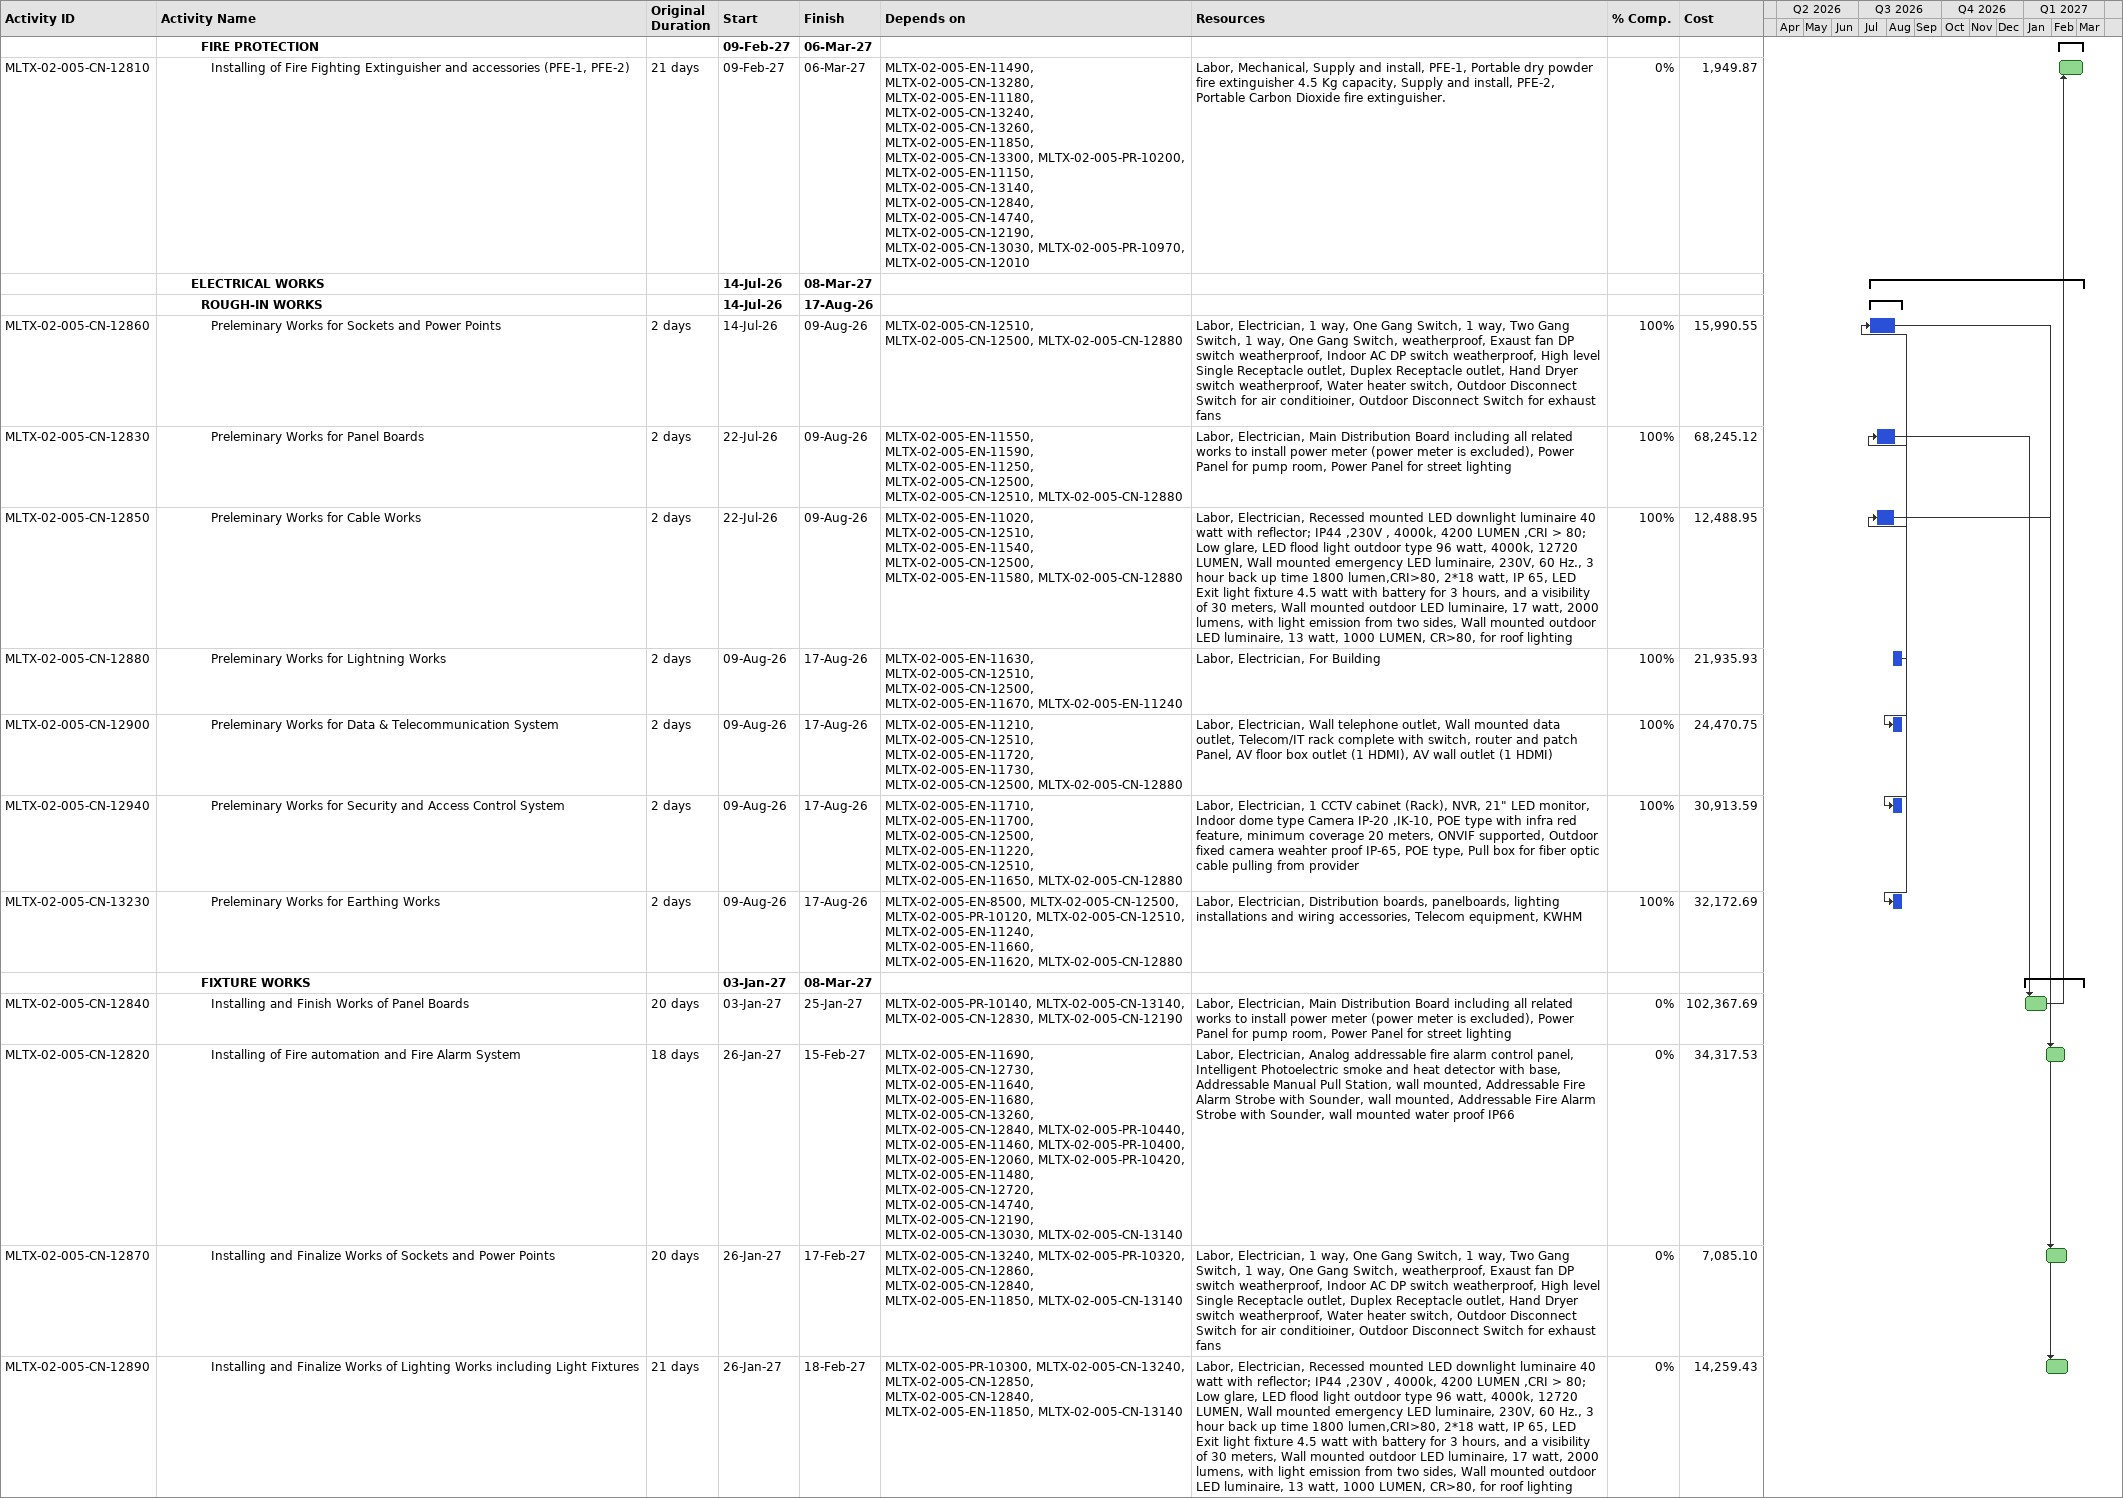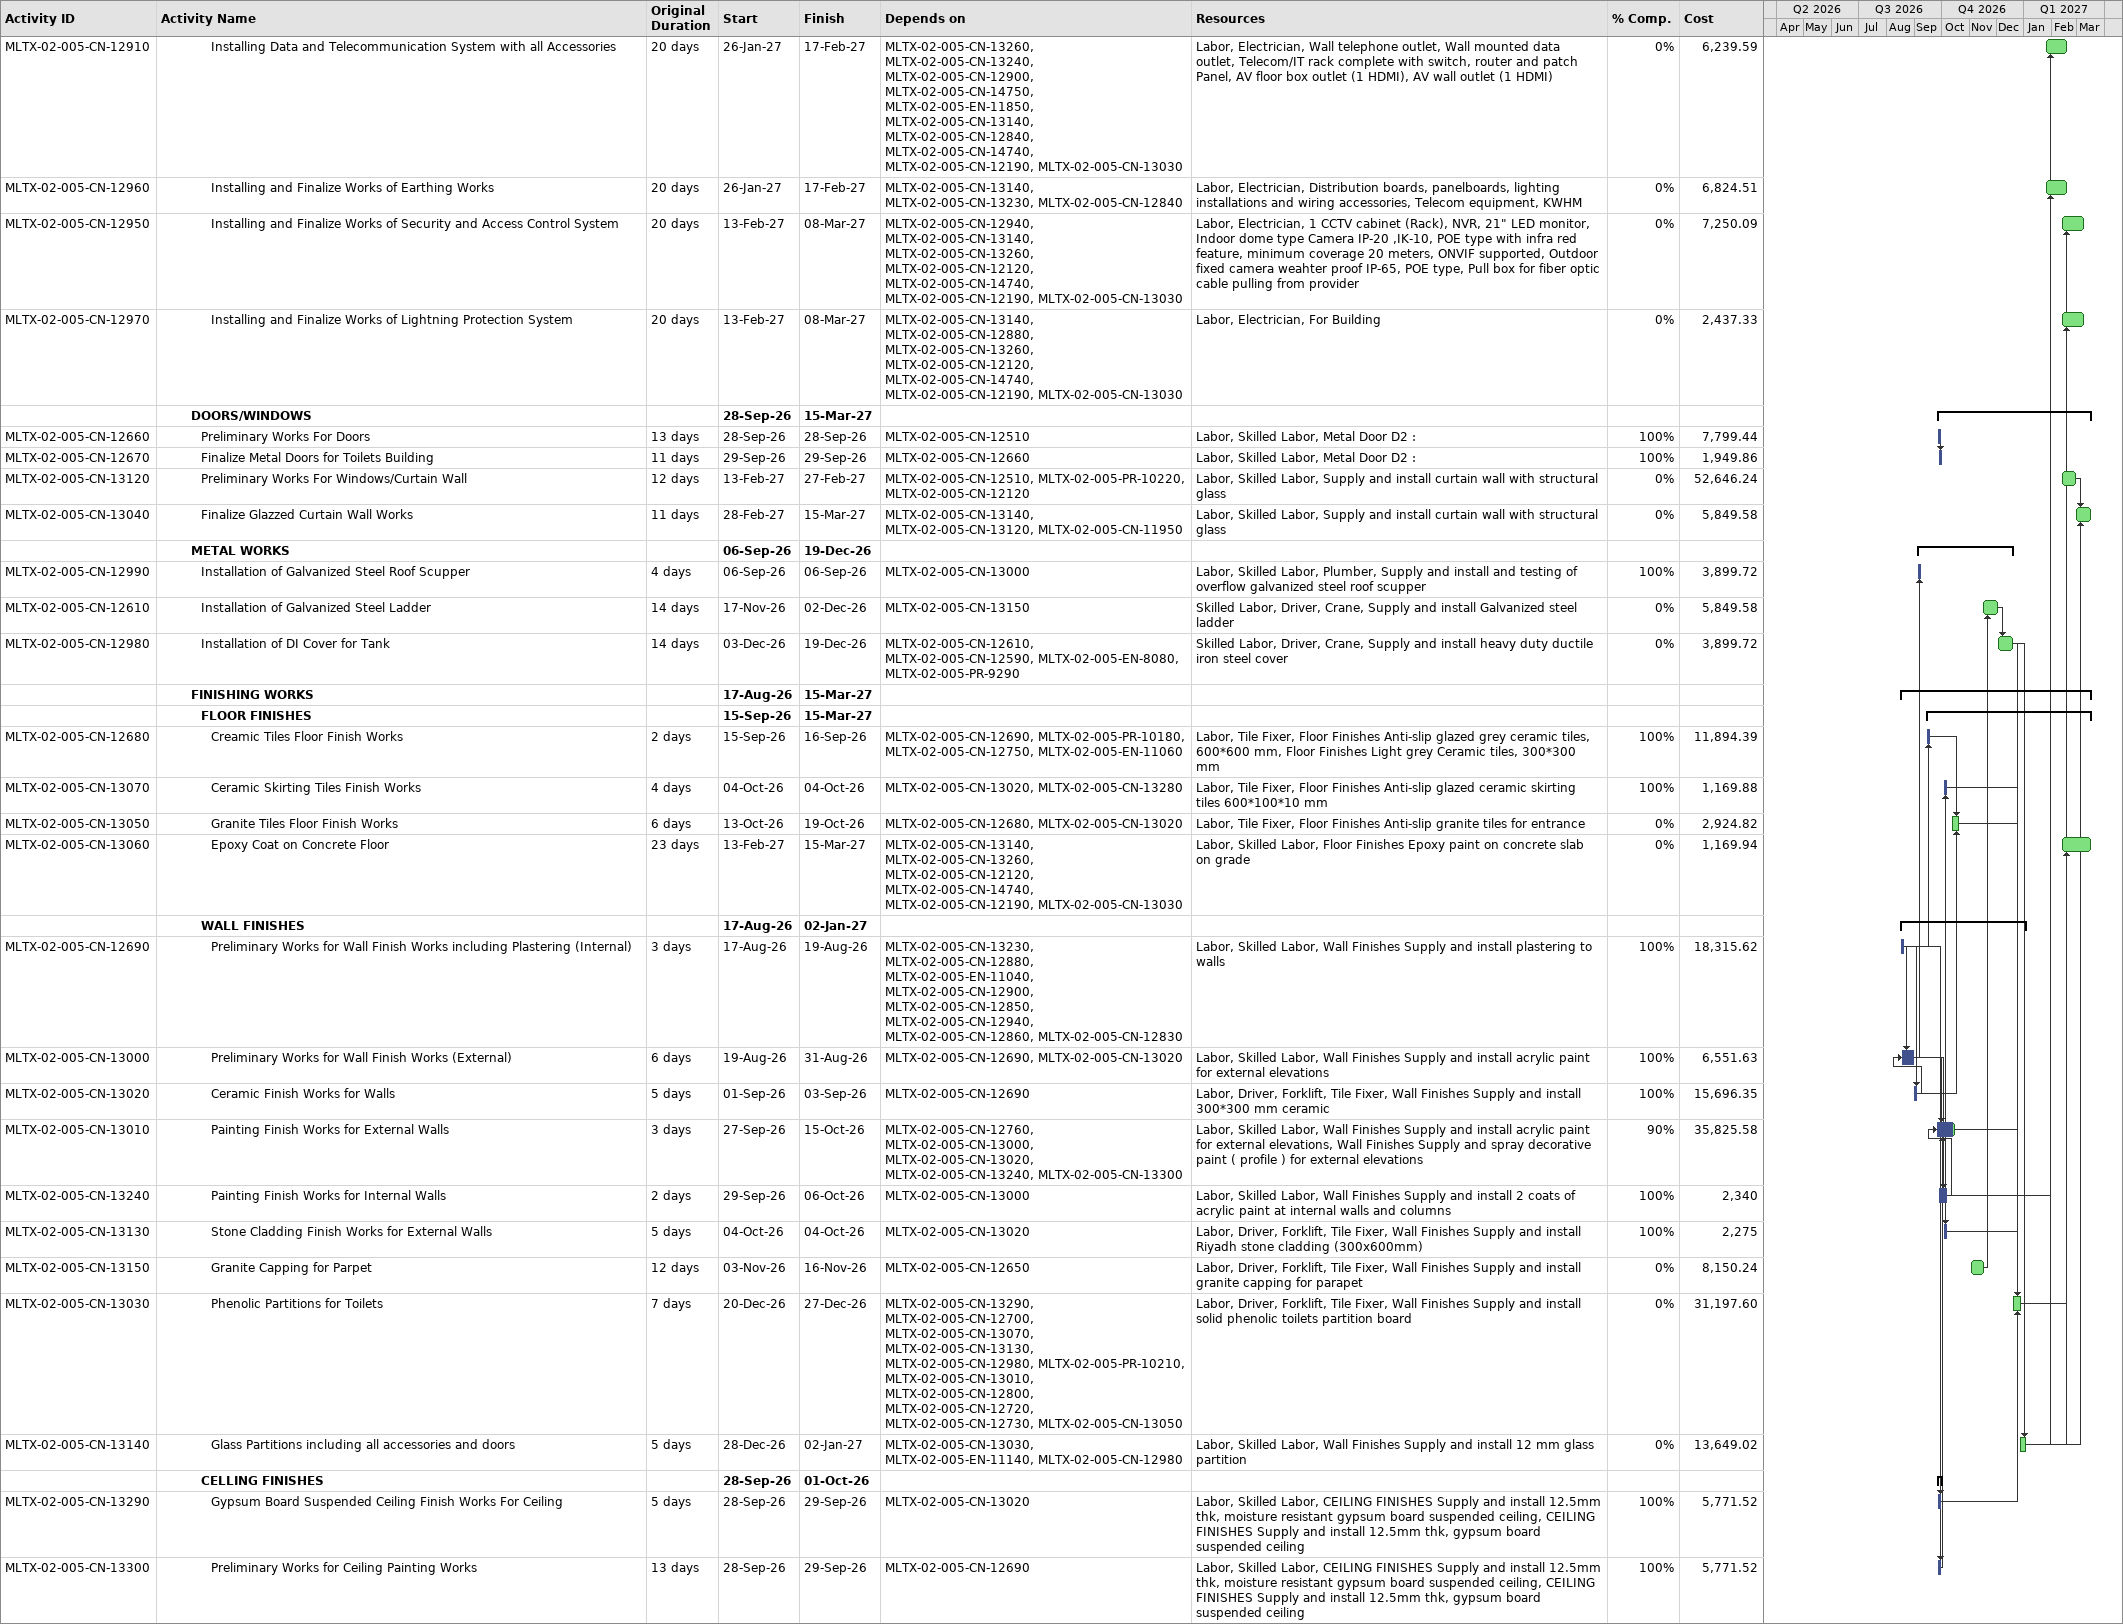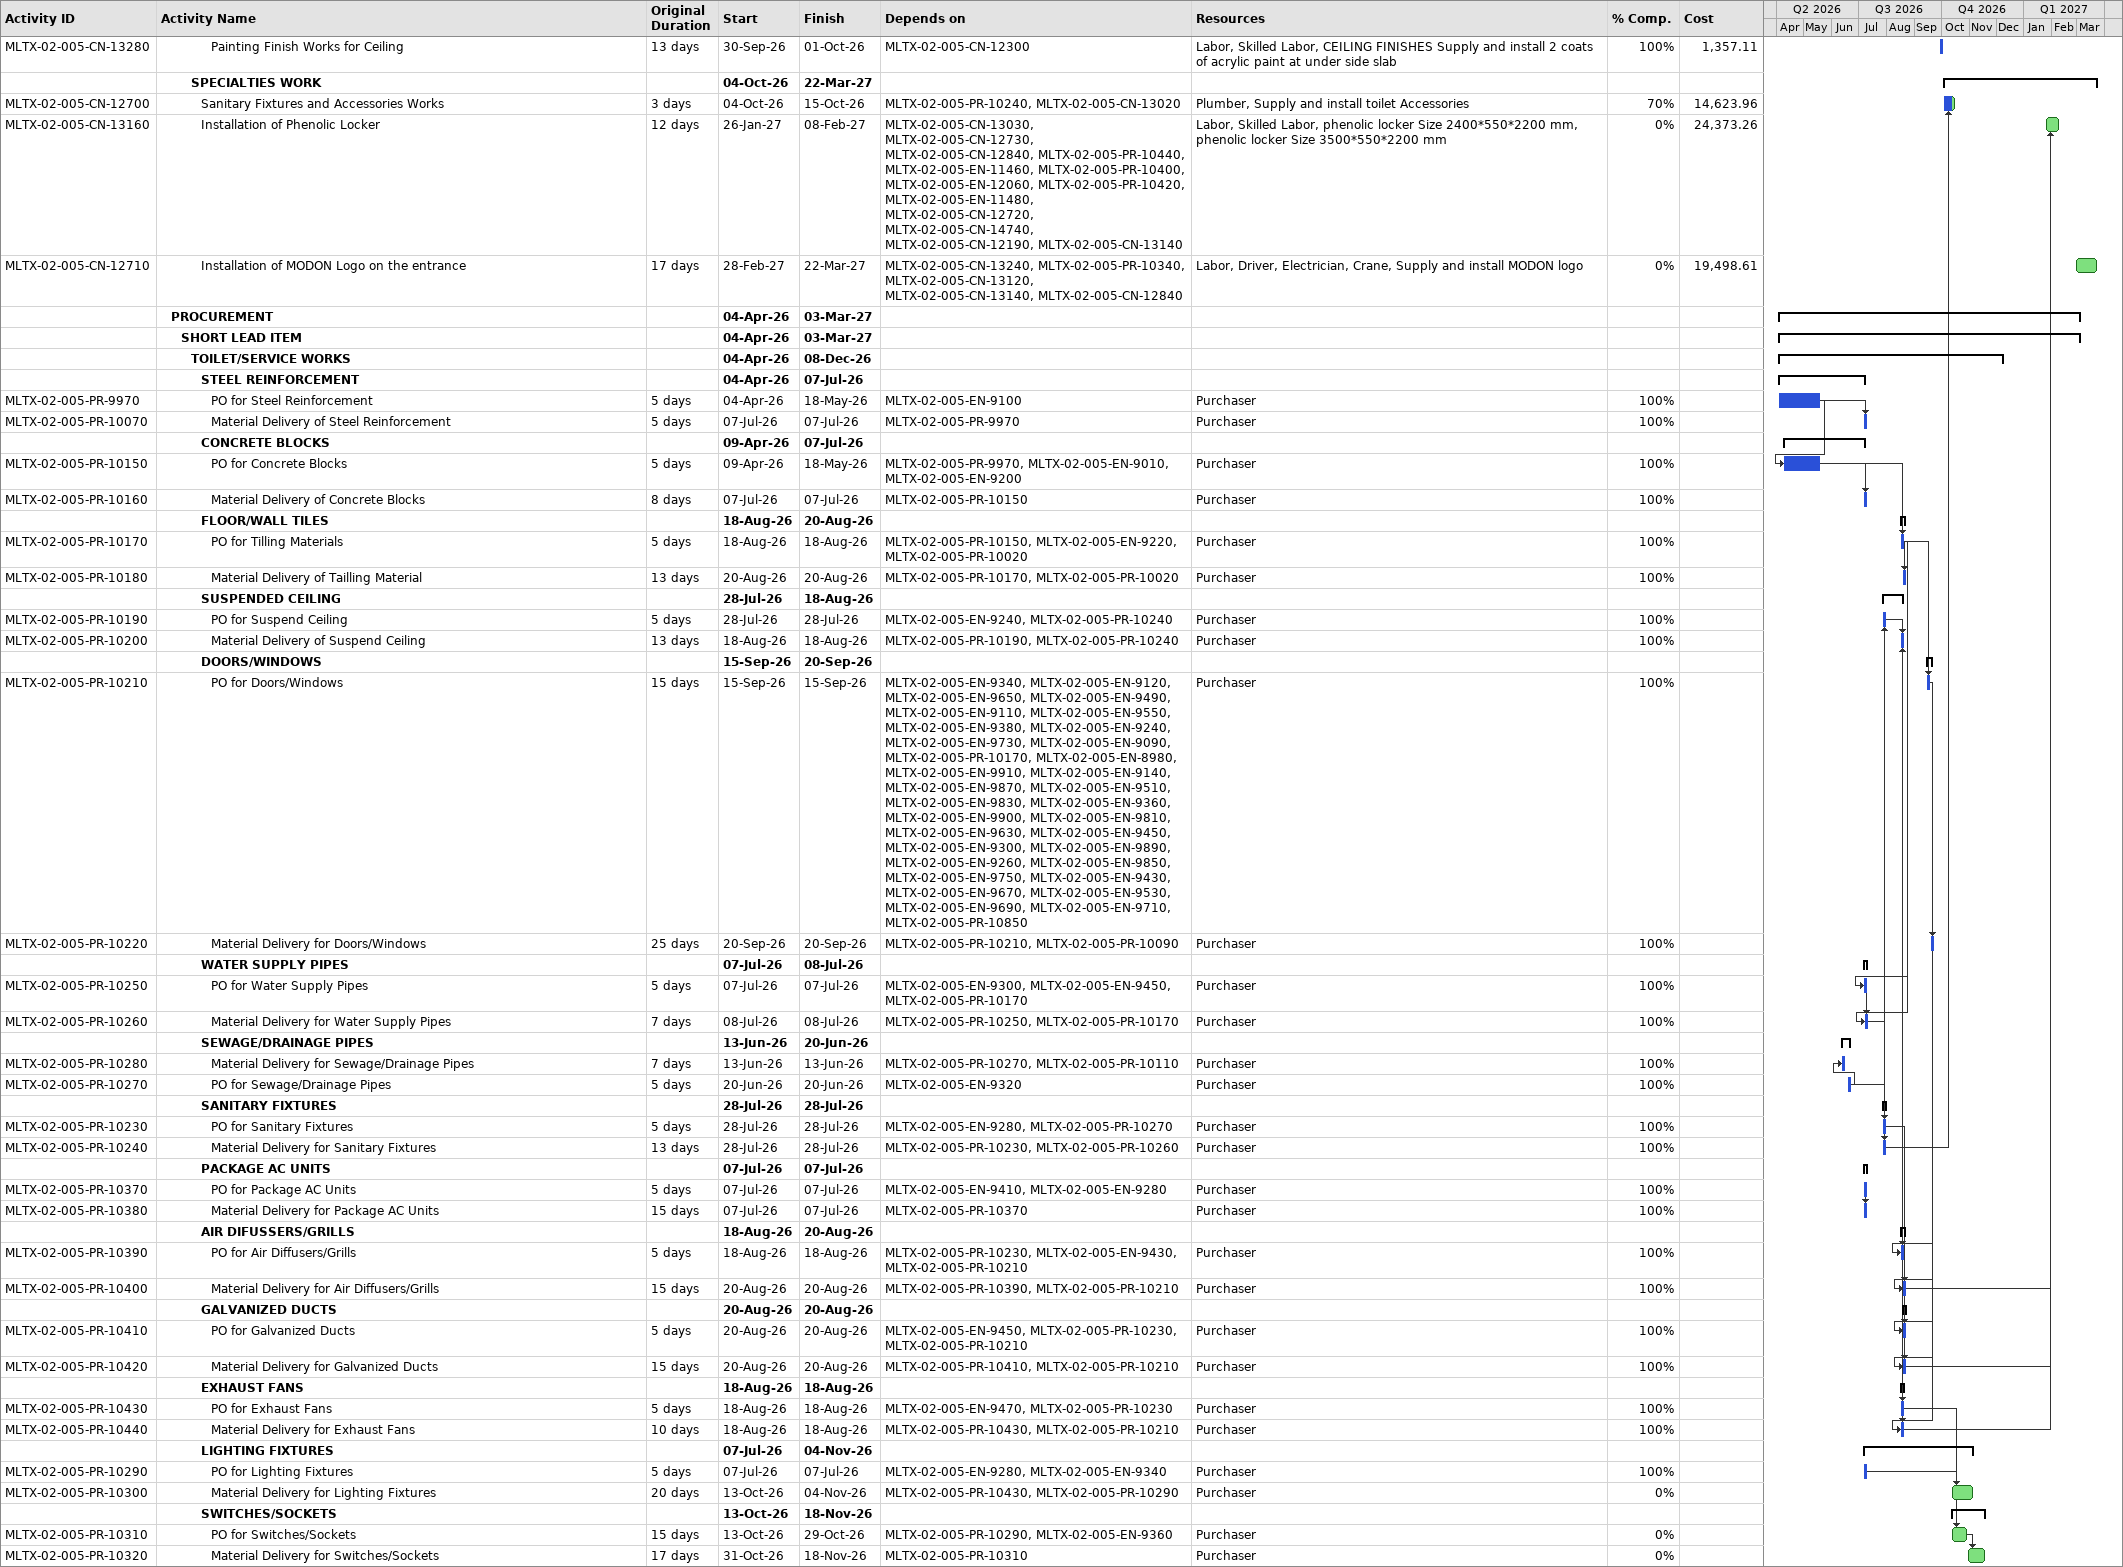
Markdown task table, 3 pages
| ID | Level | Task | Original duration | Start | Finish | Predecessors | Resources | % complete | Cost |
|---|---|---|---|---|---|---|---|---|---|
|  | 5 | **FIRE PROTECTION** |  | 2027-02-09 | 2027-03-06 |  |  |  |  |
| MLTX-02-005-CN-12810 | 6 | Installing of Fire Fighting Extinguisher and accessories (PFE-1, PFE-2) | 21d | 2027-02-09 | 2027-03-06 | MLTX-02-005-EN-11490, MLTX-02-005-CN-13280, MLTX-02-005-EN-11180, MLTX-02-005-CN-13240, MLTX-02-005-CN-13260, MLTX-02-005-EN-11850, MLTX-02-005-CN-13300, MLTX-02-005-PR-10200, MLTX-02-005-EN-11150, MLTX-02-005-CN-13140, MLTX-02-005-CN-12840, MLTX-02-005-CN-14740, MLTX-02-005-CN-12190, MLTX-02-005-CN-13030, MLTX-02-005-PR-10970, MLTX-02-005-CN-12010 | Labor, Mechanical, Supply and install, PFE-1, Portable dry powder fire extinguisher 4.5 Kg capacity, Supply and install, PFE-2, Portable Carbon Dioxide fire extinguisher. | 0 | 1949.87 |
|  | 4 | **ELECTRICAL WORKS** |  | 2026-07-14 | 2027-03-08 |  |  |  |  |
|  | 5 | **ROUGH-IN WORKS** |  | 2026-07-14 | 2026-08-17 |  |  |  |  |
| MLTX-02-005-CN-12860 | 6 | Preleminary Works for Sockets and Power Points | 2d | 2026-07-14 | 2026-08-09 | MLTX-02-005-CN-12510, MLTX-02-005-CN-12500, MLTX-02-005-CN-12880 | Labor, Electrician, 1 way, One Gang Switch, 1 way, Two Gang Switch, 1 way, One Gang Switch, weatherproof, Exaust fan DP switch weatherproof, Indoor AC DP switch weatherproof, High level Single Receptacle outlet, Duplex Receptacle outlet, Hand Dryer switch weatherproof, Water heater switch, Outdoor Disconnect Switch for air conditioiner, Outdoor Disconnect Switch for exhaust fans | 100 | 15990.55 |
| MLTX-02-005-CN-12830 | 6 | Preleminary Works for Panel Boards | 2d | 2026-07-22 | 2026-08-09 | MLTX-02-005-EN-11550, MLTX-02-005-EN-11590, MLTX-02-005-EN-11250, MLTX-02-005-CN-12500, MLTX-02-005-CN-12510, MLTX-02-005-CN-12880 | Labor, Electrician, Main Distribution Board including all related works to install power meter (power meter is excluded), Power Panel for pump room, Power Panel for street lighting | 100 | 68245.12 |
| MLTX-02-005-CN-12850 | 6 | Preleminary Works for Cable Works | 2d | 2026-07-22 | 2026-08-09 | MLTX-02-005-EN-11020, MLTX-02-005-CN-12510, MLTX-02-005-EN-11540, MLTX-02-005-CN-12500, MLTX-02-005-EN-11580, MLTX-02-005-CN-12880 | Labor, Electrician, Recessed mounted LED downlight luminaire 40 watt with reflector; IP44 ,230V , 4000k, 4200 LUMEN ,CRI > 80; Low glare, LED flood light outdoor type 96 watt, 4000k, 12720 LUMEN, Wall mounted emergency LED luminaire, 230V, 60 Hz., 3 hour back up time 1800 lumen,CRI>80, 2*18 watt, IP 65, LED Exit light fixture 4.5 watt with battery for 3 hours, and a visibility of 30 meters, Wall mounted outdoor LED luminaire, 17 watt, 2000 lumens, with light emission from two sides, Wall mounted outdoor LED luminaire, 13 watt, 1000 LUMEN, CR>80, for roof lighting | 100 | 12488.95 |
| MLTX-02-005-CN-12880 | 6 | Preleminary Works for Lightning Works | 2d | 2026-08-09 | 2026-08-17 | MLTX-02-005-EN-11630, MLTX-02-005-CN-12510, MLTX-02-005-CN-12500, MLTX-02-005-EN-11670, MLTX-02-005-EN-11240 | Labor, Electrician, For Building | 100 | 21935.93 |
| MLTX-02-005-CN-12900 | 6 | Preleminary Works for Data & Telecommunication System | 2d | 2026-08-09 | 2026-08-17 | MLTX-02-005-EN-11210, MLTX-02-005-CN-12510, MLTX-02-005-EN-11720, MLTX-02-005-EN-11730, MLTX-02-005-CN-12500, MLTX-02-005-CN-12880 | Labor, Electrician, Wall telephone outlet, Wall mounted data outlet, Telecom/IT rack complete with switch, router and patch Panel, AV floor box outlet (1 HDMI), AV wall outlet (1 HDMI) | 100 | 24470.75 |
| MLTX-02-005-CN-12940 | 6 | Preleminary Works for Security and Access Control System | 2d | 2026-08-09 | 2026-08-17 | MLTX-02-005-EN-11710, MLTX-02-005-EN-11700, MLTX-02-005-CN-12500, MLTX-02-005-EN-11220, MLTX-02-005-CN-12510, MLTX-02-005-EN-11650, MLTX-02-005-CN-12880 | Labor, Electrician, 1 CCTV cabinet (Rack), NVR, 21" LED monitor, Indoor dome type Camera IP-20 ,IK-10, POE type with infra red feature, minimum coverage 20 meters, ONVIF supported, Outdoor fixed camera weahter proof IP-65, POE type, Pull box for fiber optic cable pulling from provider | 100 | 30913.59 |
| MLTX-02-005-CN-13230 | 6 | Preleminary Works for Earthing Works | 2d | 2026-08-09 | 2026-08-17 | MLTX-02-005-EN-8500, MLTX-02-005-CN-12500, MLTX-02-005-PR-10120, MLTX-02-005-CN-12510, MLTX-02-005-EN-11240, MLTX-02-005-EN-11660, MLTX-02-005-EN-11620, MLTX-02-005-CN-12880 | Labor, Electrician, Distribution boards, panelboards, lighting installations and wiring accessories, Telecom equipment, KWHM | 100 | 32172.69 |
|  | 5 | **FIXTURE WORKS** |  | 2027-01-03 | 2027-03-08 |  |  |  |  |
| MLTX-02-005-CN-12840 | 6 | Installing and Finish Works of Panel Boards | 20d | 2027-01-03 | 2027-01-25 | MLTX-02-005-PR-10140, MLTX-02-005-CN-13140, MLTX-02-005-CN-12830, MLTX-02-005-CN-12190 | Labor, Electrician, Main Distribution Board including all related works to install power meter (power meter is excluded), Power Panel for pump room, Power Panel for street lighting | 0 | 102367.69 |
| MLTX-02-005-CN-12820 | 6 | Installing of Fire automation and Fire Alarm System | 18d | 2027-01-26 | 2027-02-15 | MLTX-02-005-EN-11690, MLTX-02-005-CN-12730, MLTX-02-005-EN-11640, MLTX-02-005-EN-11680, MLTX-02-005-CN-13260, MLTX-02-005-CN-12840, MLTX-02-005-PR-10440, MLTX-02-005-EN-11460, MLTX-02-005-PR-10400, MLTX-02-005-EN-12060, MLTX-02-005-PR-10420, MLTX-02-005-EN-11480, MLTX-02-005-CN-12720, MLTX-02-005-CN-14740, MLTX-02-005-CN-12190, MLTX-02-005-CN-13030, MLTX-02-005-CN-13140 | Labor, Electrician, Analog addressable fire alarm control panel, Intelligent Photoelectric smoke and heat detector with base, Addressable Manual Pull Station, wall mounted, Addressable Fire Alarm Strobe with Sounder, wall mounted, Addressable Fire Alarm Strobe with Sounder, wall mounted water proof IP66 | 0 | 34317.53 |
| MLTX-02-005-CN-12870 | 6 | Installing and Finalize Works of Sockets and Power Points | 20d | 2027-01-26 | 2027-02-17 | MLTX-02-005-CN-13240, MLTX-02-005-PR-10320, MLTX-02-005-CN-12860, MLTX-02-005-CN-12840, MLTX-02-005-EN-11850, MLTX-02-005-CN-13140 | Labor, Electrician, 1 way, One Gang Switch, 1 way, Two Gang Switch, 1 way, One Gang Switch, weatherproof, Exaust fan DP switch weatherproof, Indoor AC DP switch weatherproof, High level Single Receptacle outlet, Duplex Receptacle outlet, Hand Dryer switch weatherproof, Water heater switch, Outdoor Disconnect Switch for air conditioiner, Outdoor Disconnect Switch for exhaust fans | 0 | 7085.10 |
| MLTX-02-005-CN-12890 | 6 | Installing and Finalize Works of Lighting Works including Light Fixtures | 21d | 2027-01-26 | 2027-02-18 | MLTX-02-005-PR-10300, MLTX-02-005-CN-13240, MLTX-02-005-CN-12850, MLTX-02-005-CN-12840, MLTX-02-005-EN-11850, MLTX-02-005-CN-13140 | Labor, Electrician, Recessed mounted LED downlight luminaire 40 watt with reflector; IP44 ,230V , 4000k, 4200 LUMEN ,CRI > 80; Low glare, LED flood light outdoor type 96 watt, 4000k, 12720 LUMEN, Wall mounted emergency LED luminaire, 230V, 60 Hz., 3 hour back up time 1800 lumen,CRI>80, 2*18 watt, IP 65, LED Exit light fixture 4.5 watt with battery for 3 hours, and a visibility of 30 meters, Wall mounted outdoor LED luminaire, 17 watt, 2000 lumens, with light emission from two sides, Wall mounted outdoor LED luminaire, 13 watt, 1000 LUMEN, CR>80, for roof lighting | 0 | 14259.43 |
| MLTX-02-005-CN-12910 | 6 | Installing Data and Telecommunication System with all Accessories | 20d | 2027-01-26 | 2027-02-17 | MLTX-02-005-CN-13260, MLTX-02-005-CN-13240, MLTX-02-005-CN-12900, MLTX-02-005-CN-14750, MLTX-02-005-EN-11850, MLTX-02-005-CN-13140, MLTX-02-005-CN-12840, MLTX-02-005-CN-14740, MLTX-02-005-CN-12190, MLTX-02-005-CN-13030 | Labor, Electrician, Wall telephone outlet, Wall mounted data outlet, Telecom/IT rack complete with switch, router and patch Panel, AV floor box outlet (1 HDMI), AV wall outlet (1 HDMI) | 0 | 6239.59 |
| MLTX-02-005-CN-12960 | 6 | Installing and Finalize Works of Earthing Works | 20d | 2027-01-26 | 2027-02-17 | MLTX-02-005-CN-13140, MLTX-02-005-CN-13230, MLTX-02-005-CN-12840 | Labor, Electrician, Distribution boards, panelboards, lighting installations and wiring accessories, Telecom equipment, KWHM | 0 | 6824.51 |
| MLTX-02-005-CN-12950 | 6 | Installing and Finalize Works of Security and Access Control System | 20d | 2027-02-13 | 2027-03-08 | MLTX-02-005-CN-12940, MLTX-02-005-CN-13140, MLTX-02-005-CN-13260, MLTX-02-005-CN-12120, MLTX-02-005-CN-14740, MLTX-02-005-CN-12190, MLTX-02-005-CN-13030 | Labor, Electrician, 1 CCTV cabinet (Rack), NVR, 21" LED monitor, Indoor dome type Camera IP-20 ,IK-10, POE type with infra red feature, minimum coverage 20 meters, ONVIF supported, Outdoor fixed camera weahter proof IP-65, POE type, Pull box for fiber optic cable pulling from provider | 0 | 7250.09 |
| MLTX-02-005-CN-12970 | 6 | Installing and Finalize Works of Lightning Protection System | 20d | 2027-02-13 | 2027-03-08 | MLTX-02-005-CN-13140, MLTX-02-005-CN-12880, MLTX-02-005-CN-13260, MLTX-02-005-CN-12120, MLTX-02-005-CN-14740, MLTX-02-005-CN-12190, MLTX-02-005-CN-13030 | Labor, Electrician, For Building | 0 | 2437.33 |
|  | 4 | **DOORS/WINDOWS** |  | 2026-09-28 | 2027-03-15 |  |  |  |  |
| MLTX-02-005-CN-12660 | 5 | Preliminary Works For Doors | 13d | 2026-09-28 | 2026-09-28 | MLTX-02-005-CN-12510 | Labor, Skilled Labor, Metal Door D2 : | 100 | 7799.44 |
| MLTX-02-005-CN-12670 | 5 | Finalize Metal Doors for Toilets Building | 11d | 2026-09-29 | 2026-09-29 | MLTX-02-005-CN-12660 | Labor, Skilled Labor, Metal Door D2 : | 100 | 1949.86 |
| MLTX-02-005-CN-13120 | 5 | Preliminary Works For Windows/Curtain Wall | 12d | 2027-02-13 | 2027-02-27 | MLTX-02-005-CN-12510, MLTX-02-005-PR-10220, MLTX-02-005-CN-12120 | Labor, Skilled Labor, Supply and install curtain wall with structural glass | 0 | 52646.24 |
| MLTX-02-005-CN-13040 | 5 | Finalize Glazzed Curtain Wall Works | 11d | 2027-02-28 | 2027-03-15 | MLTX-02-005-CN-13140, MLTX-02-005-CN-13120, MLTX-02-005-CN-11950 | Labor, Skilled Labor, Supply and install curtain wall with structural glass | 0 | 5849.58 |
|  | 4 | **METAL WORKS** |  | 2026-09-06 | 2026-12-19 |  |  |  |  |
| MLTX-02-005-CN-12990 | 5 | Installation of Galvanized Steel Roof Scupper | 4d | 2026-09-06 | 2026-09-06 | MLTX-02-005-CN-13000 | Labor, Skilled Labor, Plumber, Supply and install and testing of overflow galvanized steel roof scupper | 100 | 3899.72 |
| MLTX-02-005-CN-12610 | 5 | Installation of Galvanized Steel Ladder | 14d | 2026-11-17 | 2026-12-02 | MLTX-02-005-CN-13150 | Skilled Labor, Driver, Crane, Supply and install Galvanized steel ladder | 0 | 5849.58 |
| MLTX-02-005-CN-12980 | 5 | Installation of DI Cover for Tank | 14d | 2026-12-03 | 2026-12-19 | MLTX-02-005-CN-12610, MLTX-02-005-CN-12590, MLTX-02-005-EN-8080, MLTX-02-005-PR-9290 | Skilled Labor, Driver, Crane, Supply and install heavy duty ductile iron steel cover | 0 | 3899.72 |
|  | 4 | **FINISHING WORKS** |  | 2026-08-17 | 2027-03-15 |  |  |  |  |
|  | 5 | **FLOOR FINISHES** |  | 2026-09-15 | 2027-03-15 |  |  |  |  |
| MLTX-02-005-CN-12680 | 6 | Creamic Tiles Floor Finish Works | 2d | 2026-09-15 | 2026-09-16 | MLTX-02-005-CN-12690, MLTX-02-005-PR-10180, MLTX-02-005-CN-12750, MLTX-02-005-EN-11060 | Labor, Tile Fixer, Floor Finishes Anti-slip glazed grey ceramic tiles, 600*600 mm, Floor Finishes Light grey Ceramic tiles, 300*300 mm | 100 | 11894.39 |
| MLTX-02-005-CN-13070 | 6 | Ceramic Skirting Tiles Finish Works | 4d | 2026-10-04 | 2026-10-04 | MLTX-02-005-CN-13020, MLTX-02-005-CN-13280 | Labor, Tile Fixer, Floor Finishes Anti-slip glazed ceramic skirting tiles 600*100*10 mm | 100 | 1169.88 |
| MLTX-02-005-CN-13050 | 6 | Granite Tiles Floor Finish Works | 6d | 2026-10-13 | 2026-10-19 | MLTX-02-005-CN-12680, MLTX-02-005-CN-13020 | Labor, Tile Fixer, Floor Finishes Anti-slip granite tiles for entrance | 0 | 2924.82 |
| MLTX-02-005-CN-13060 | 6 | Epoxy Coat on Concrete Floor | 23d | 2027-02-13 | 2027-03-15 | MLTX-02-005-CN-13140, MLTX-02-005-CN-13260, MLTX-02-005-CN-12120, MLTX-02-005-CN-14740, MLTX-02-005-CN-12190, MLTX-02-005-CN-13030 | Labor, Skilled Labor, Floor Finishes Epoxy paint on concrete slab on grade | 0 | 1169.94 |
|  | 5 | **WALL FINISHES** |  | 2026-08-17 | 2027-01-02 |  |  |  |  |
| MLTX-02-005-CN-12690 | 6 | Preliminary Works for Wall Finish Works including Plastering (Internal) | 3d | 2026-08-17 | 2026-08-19 | MLTX-02-005-CN-13230, MLTX-02-005-CN-12880, MLTX-02-005-EN-11040, MLTX-02-005-CN-12900, MLTX-02-005-CN-12850, MLTX-02-005-CN-12940, MLTX-02-005-CN-12860, MLTX-02-005-CN-12830 | Labor, Skilled Labor, Wall Finishes Supply and install plastering to walls | 100 | 18315.62 |
| MLTX-02-005-CN-13000 | 6 | Preliminary Works for Wall Finish Works (External) | 6d | 2026-08-19 | 2026-08-31 | MLTX-02-005-CN-12690, MLTX-02-005-CN-13020 | Labor, Skilled Labor, Wall Finishes Supply and install acrylic paint for external elevations | 100 | 6551.63 |
| MLTX-02-005-CN-13020 | 6 | Ceramic Finish Works for Walls | 5d | 2026-09-01 | 2026-09-03 | MLTX-02-005-CN-12690 | Labor, Driver, Forklift, Tile Fixer, Wall Finishes Supply and install 300*300 mm ceramic | 100 | 15696.35 |
| MLTX-02-005-CN-13010 | 6 | Painting Finish Works for External Walls | 3d | 2026-09-27 | 2026-10-15 | MLTX-02-005-CN-12760, MLTX-02-005-CN-13000, MLTX-02-005-CN-13020, MLTX-02-005-CN-13240, MLTX-02-005-CN-13300 | Labor, Skilled Labor, Wall Finishes Supply and install acrylic paint for external elevations, Wall Finishes Supply and spray decorative paint ( profile ) for external elevations | 90 | 35825.58 |
| MLTX-02-005-CN-13240 | 6 | Painting Finish Works for Internal Walls | 2d | 2026-09-29 | 2026-10-06 | MLTX-02-005-CN-13000 | Labor, Skilled Labor, Wall Finishes Supply and install 2 coats of acrylic paint at internal walls and columns | 100 | 2340 |
| MLTX-02-005-CN-13130 | 6 | Stone Cladding Finish Works for External Walls | 5d | 2026-10-04 | 2026-10-04 | MLTX-02-005-CN-13020 | Labor, Driver, Forklift, Tile Fixer, Wall Finishes Supply and install Riyadh stone cladding (300x600mm) | 100 | 2275 |
| MLTX-02-005-CN-13150 | 6 | Granite Capping for Parpet | 12d | 2026-11-03 | 2026-11-16 | MLTX-02-005-CN-12650 | Labor, Driver, Forklift, Tile Fixer, Wall Finishes Supply and install granite capping for parapet | 0 | 8150.24 |
| MLTX-02-005-CN-13030 | 6 | Phenolic Partitions for Toilets | 7d | 2026-12-20 | 2026-12-27 | MLTX-02-005-CN-13290, MLTX-02-005-CN-12700, MLTX-02-005-CN-13070, MLTX-02-005-CN-13130, MLTX-02-005-CN-12980, MLTX-02-005-PR-10210, MLTX-02-005-CN-13010, MLTX-02-005-CN-12800, MLTX-02-005-CN-12720, MLTX-02-005-CN-12730, MLTX-02-005-CN-13050 | Labor, Driver, Forklift, Tile Fixer, Wall Finishes Supply and install solid phenolic toilets partition board | 0 | 31197.60 |
| MLTX-02-005-CN-13140 | 6 | Glass Partitions including all accessories and doors | 5d | 2026-12-28 | 2027-01-02 | MLTX-02-005-CN-13030, MLTX-02-005-EN-11140, MLTX-02-005-CN-12980 | Labor, Skilled Labor, Wall Finishes Supply and install 12 mm glass partition | 0 | 13649.02 |
|  | 5 | **CELLING FINISHES** |  | 2026-09-28 | 2026-10-01 |  |  |  |  |
| MLTX-02-005-CN-13290 | 6 | Gypsum Board Suspended Ceiling Finish Works For Ceiling | 5d | 2026-09-28 | 2026-09-29 | MLTX-02-005-CN-13020 | Labor, Skilled Labor, CEILING FINISHES Supply and install 12.5mm thk, moisture resistant gypsum board suspended ceiling, CEILING FINISHES Supply and install 12.5mm thk, gypsum board suspended ceiling | 100 | 5771.52 |
| MLTX-02-005-CN-13300 | 6 | Preliminary Works for Ceiling Painting Works | 13d | 2026-09-28 | 2026-09-29 | MLTX-02-005-CN-12690 | Labor, Skilled Labor, CEILING FINISHES Supply and install 12.5mm thk, moisture resistant gypsum board suspended ceiling, CEILING FINISHES Supply and install 12.5mm thk, gypsum board suspended ceiling | 100 | 5771.52 |
| MLTX-02-005-CN-13280 | 6 | Painting Finish Works for Ceiling | 13d | 2026-09-30 | 2026-10-01 | MLTX-02-005-CN-12300 | Labor, Skilled Labor, CEILING FINISHES Supply and install 2 coats of acrylic paint at under side slab | 100 | 1357.11 |
|  | 4 | **SPECIALTIES WORK** |  | 2026-10-04 | 2027-03-22 |  |  |  |  |
| MLTX-02-005-CN-12700 | 5 | Sanitary Fixtures and Accessories Works | 3d | 2026-10-04 | 2026-10-15 | MLTX-02-005-PR-10240, MLTX-02-005-CN-13020 | Plumber, Supply and install toilet Accessories | 70 | 14623.96 |
| MLTX-02-005-CN-13160 | 5 | Installation of Phenolic Locker | 12d | 2027-01-26 | 2027-02-08 | MLTX-02-005-CN-13030, MLTX-02-005-CN-12730, MLTX-02-005-CN-12840, MLTX-02-005-PR-10440, MLTX-02-005-EN-11460, MLTX-02-005-PR-10400, MLTX-02-005-EN-12060, MLTX-02-005-PR-10420, MLTX-02-005-EN-11480, MLTX-02-005-CN-12720, MLTX-02-005-CN-14740, MLTX-02-005-CN-12190, MLTX-02-005-CN-13140 | Labor, Skilled Labor, phenolic locker Size 2400*550*2200 mm, phenolic locker Size 3500*550*2200 mm | 0 | 24373.26 |
| MLTX-02-005-CN-12710 | 5 | Installation of MODON Logo on the entrance | 17d | 2027-02-28 | 2027-03-22 | MLTX-02-005-CN-13240, MLTX-02-005-PR-10340, MLTX-02-005-CN-13120, MLTX-02-005-CN-13140, MLTX-02-005-CN-12840 | Labor, Driver, Electrician, Crane, Supply and install MODON logo | 0 | 19498.61 |
|  | 2 | **PROCUREMENT** |  | 2026-04-04 | 2027-03-03 |  |  |  |  |
|  | 3 | **SHORT LEAD ITEM** |  | 2026-04-04 | 2027-03-03 |  |  |  |  |
|  | 4 | **TOILET/SERVICE WORKS** |  | 2026-04-04 | 2026-12-08 |  |  |  |  |
|  | 5 | **STEEL REINFORCEMENT** |  | 2026-04-04 | 2026-07-07 |  |  |  |  |
| MLTX-02-005-PR-9970 | 6 | PO for Steel Reinforcement | 5d | 2026-04-04 | 2026-05-18 | MLTX-02-005-EN-9100 | Purchaser | 100 |  |
| MLTX-02-005-PR-10070 | 6 | Material Delivery of Steel Reinforcement | 5d | 2026-07-07 | 2026-07-07 | MLTX-02-005-PR-9970 | Purchaser | 100 |  |
|  | 5 | **CONCRETE BLOCKS** |  | 2026-04-09 | 2026-07-07 |  |  |  |  |
| MLTX-02-005-PR-10150 | 6 | PO for Concrete Blocks | 5d | 2026-04-09 | 2026-05-18 | MLTX-02-005-PR-9970, MLTX-02-005-EN-9010, MLTX-02-005-EN-9200 | Purchaser | 100 |  |
| MLTX-02-005-PR-10160 | 6 | Material Delivery of Concrete Blocks | 8d | 2026-07-07 | 2026-07-07 | MLTX-02-005-PR-10150 | Purchaser | 100 |  |
|  | 5 | **FLOOR/WALL TILES** |  | 2026-08-18 | 2026-08-20 |  |  |  |  |
| MLTX-02-005-PR-10170 | 6 | PO for Tilling Materials | 5d | 2026-08-18 | 2026-08-18 | MLTX-02-005-PR-10150, MLTX-02-005-EN-9220, MLTX-02-005-PR-10020 | Purchaser | 100 |  |
| MLTX-02-005-PR-10180 | 6 | Material Delivery of Tailling Material | 13d | 2026-08-20 | 2026-08-20 | MLTX-02-005-PR-10170, MLTX-02-005-PR-10020 | Purchaser | 100 |  |
|  | 5 | **SUSPENDED CEILING** |  | 2026-07-28 | 2026-08-18 |  |  |  |  |
| MLTX-02-005-PR-10190 | 6 | PO for Suspend Ceiling | 5d | 2026-07-28 | 2026-07-28 | MLTX-02-005-EN-9240, MLTX-02-005-PR-10240 | Purchaser | 100 |  |
| MLTX-02-005-PR-10200 | 6 | Material Delivery of Suspend Ceiling | 13d | 2026-08-18 | 2026-08-18 | MLTX-02-005-PR-10190, MLTX-02-005-PR-10240 | Purchaser | 100 |  |
|  | 5 | **DOORS/WINDOWS** |  | 2026-09-15 | 2026-09-20 |  |  |  |  |
| MLTX-02-005-PR-10210 | 6 | PO for Doors/Windows | 15d | 2026-09-15 | 2026-09-15 | MLTX-02-005-EN-9340, MLTX-02-005-EN-9120, MLTX-02-005-EN-9650, MLTX-02-005-EN-9490, MLTX-02-005-EN-9110, MLTX-02-005-EN-9550, MLTX-02-005-EN-9380, MLTX-02-005-EN-9240, MLTX-02-005-EN-9730, MLTX-02-005-EN-9090, MLTX-02-005-PR-10170, MLTX-02-005-EN-8980, MLTX-02-005-EN-9910, MLTX-02-005-EN-9140, MLTX-02-005-EN-9870, MLTX-02-005-EN-9510, MLTX-02-005-EN-9830, MLTX-02-005-EN-9360, MLTX-02-005-EN-9900, MLTX-02-005-EN-9810, MLTX-02-005-EN-9630, MLTX-02-005-EN-9450, MLTX-02-005-EN-9300, MLTX-02-005-EN-9890, MLTX-02-005-EN-9260, MLTX-02-005-EN-9850, MLTX-02-005-EN-9750, MLTX-02-005-EN-9430, MLTX-02-005-EN-9670, MLTX-02-005-EN-9530, MLTX-02-005-EN-9690, MLTX-02-005-EN-9710, MLTX-02-005-PR-10850 | Purchaser | 100 |  |
| MLTX-02-005-PR-10220 | 6 | Material Delivery for Doors/Windows | 25d | 2026-09-20 | 2026-09-20 | MLTX-02-005-PR-10210, MLTX-02-005-PR-10090 | Purchaser | 100 |  |
|  | 5 | **WATER SUPPLY PIPES** |  | 2026-07-07 | 2026-07-08 |  |  |  |  |
| MLTX-02-005-PR-10250 | 6 | PO for Water Supply Pipes | 5d | 2026-07-07 | 2026-07-07 | MLTX-02-005-EN-9300, MLTX-02-005-EN-9450, MLTX-02-005-PR-10170 | Purchaser | 100 |  |
| MLTX-02-005-PR-10260 | 6 | Material Delivery for Water Supply Pipes | 7d | 2026-07-08 | 2026-07-08 | MLTX-02-005-PR-10250, MLTX-02-005-PR-10170 | Purchaser | 100 |  |
|  | 5 | **SEWAGE/DRAINAGE PIPES** |  | 2026-06-13 | 2026-06-20 |  |  |  |  |
| MLTX-02-005-PR-10280 | 6 | Material Delivery for Sewage/Drainage Pipes | 7d | 2026-06-13 | 2026-06-13 | MLTX-02-005-PR-10270, MLTX-02-005-PR-10110 | Purchaser | 100 |  |
| MLTX-02-005-PR-10270 | 6 | PO for Sewage/Drainage Pipes | 5d | 2026-06-20 | 2026-06-20 | MLTX-02-005-EN-9320 | Purchaser | 100 |  |
|  | 5 | **SANITARY FIXTURES** |  | 2026-07-28 | 2026-07-28 |  |  |  |  |
| MLTX-02-005-PR-10230 | 6 | PO for Sanitary Fixtures | 5d | 2026-07-28 | 2026-07-28 | MLTX-02-005-EN-9280, MLTX-02-005-PR-10270 | Purchaser | 100 |  |
| MLTX-02-005-PR-10240 | 6 | Material Delivery for Sanitary Fixtures | 13d | 2026-07-28 | 2026-07-28 | MLTX-02-005-PR-10230, MLTX-02-005-PR-10260 | Purchaser | 100 |  |
|  | 5 | **PACKAGE AC UNITS** |  | 2026-07-07 | 2026-07-07 |  |  |  |  |
| MLTX-02-005-PR-10370 | 6 | PO for Package AC Units | 5d | 2026-07-07 | 2026-07-07 | MLTX-02-005-EN-9410, MLTX-02-005-EN-9280 | Purchaser | 100 |  |
| MLTX-02-005-PR-10380 | 6 | Material Delivery for Package AC Units | 15d | 2026-07-07 | 2026-07-07 | MLTX-02-005-PR-10370 | Purchaser | 100 |  |
|  | 5 | **AIR DIFUSSERS/GRILLS** |  | 2026-08-18 | 2026-08-20 |  |  |  |  |
| MLTX-02-005-PR-10390 | 6 | PO for Air Diffusers/Grills | 5d | 2026-08-18 | 2026-08-18 | MLTX-02-005-PR-10230, MLTX-02-005-EN-9430, MLTX-02-005-PR-10210 | Purchaser | 100 |  |
| MLTX-02-005-PR-10400 | 6 | Material Delivery for Air Diffusers/Grills | 15d | 2026-08-20 | 2026-08-20 | MLTX-02-005-PR-10390, MLTX-02-005-PR-10210 | Purchaser | 100 |  |
|  | 5 | **GALVANIZED DUCTS** |  | 2026-08-20 | 2026-08-20 |  |  |  |  |
| MLTX-02-005-PR-10410 | 6 | PO for Galvanized Ducts | 5d | 2026-08-20 | 2026-08-20 | MLTX-02-005-EN-9450, MLTX-02-005-PR-10230, MLTX-02-005-PR-10210 | Purchaser | 100 |  |
| MLTX-02-005-PR-10420 | 6 | Material Delivery for Galvanized Ducts | 15d | 2026-08-20 | 2026-08-20 | MLTX-02-005-PR-10410, MLTX-02-005-PR-10210 | Purchaser | 100 |  |
|  | 5 | **EXHAUST FANS** |  | 2026-08-18 | 2026-08-18 |  |  |  |  |
| MLTX-02-005-PR-10430 | 6 | PO for Exhaust Fans | 5d | 2026-08-18 | 2026-08-18 | MLTX-02-005-EN-9470, MLTX-02-005-PR-10230 | Purchaser | 100 |  |
| MLTX-02-005-PR-10440 | 6 | Material Delivery for Exhaust Fans | 10d | 2026-08-18 | 2026-08-18 | MLTX-02-005-PR-10430, MLTX-02-005-PR-10210 | Purchaser | 100 |  |
|  | 5 | **LIGHTING FIXTURES** |  | 2026-07-07 | 2026-11-04 |  |  |  |  |
| MLTX-02-005-PR-10290 | 6 | PO for Lighting Fixtures | 5d | 2026-07-07 | 2026-07-07 | MLTX-02-005-EN-9280, MLTX-02-005-EN-9340 | Purchaser | 100 |  |
| MLTX-02-005-PR-10300 | 6 | Material Delivery for Lighting Fixtures | 20d | 2026-10-13 | 2026-11-04 | MLTX-02-005-PR-10430, MLTX-02-005-PR-10290 | Purchaser | 0 |  |
|  | 5 | **SWITCHES/SOCKETS** |  | 2026-10-13 | 2026-11-18 |  |  |  |  |
| MLTX-02-005-PR-10310 | 6 | PO for Switches/Sockets | 15d | 2026-10-13 | 2026-10-29 | MLTX-02-005-PR-10290, MLTX-02-005-EN-9360 | Purchaser | 0 |  |
| MLTX-02-005-PR-10320 | 6 | Material Delivery for Switches/Sockets | 17d | 2026-10-31 | 2026-11-18 | MLTX-02-005-PR-10310 | Purchaser | 0 |  |
